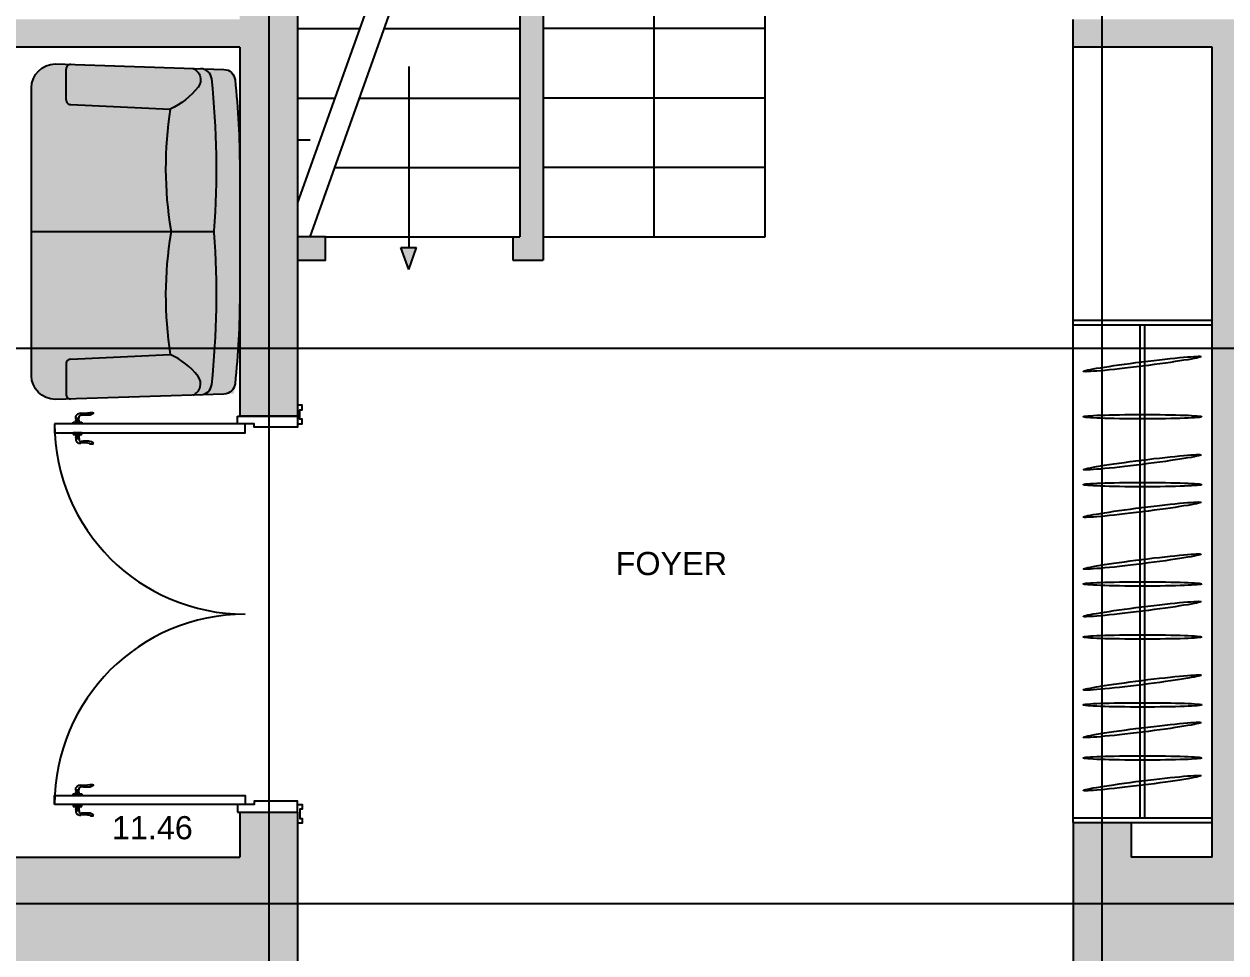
# Model space of a CAD drawing. Header units: millimetres. Extents: x 11159 to 50121, y 18346 to 37577.
# Drawn here: x 15978 to 21170, y 23942 to 27956 of the extents above; entities that cross this region are included whole.
import ezdxf

# ---------------------------------------------------------------- set-up
doc = ezdxf.new("R2010")
doc.units = ezdxf.units.MM
for name, color, linetype in [('area', 1, 'Continuous'), ('axis', 40, 'Continuous'), ('dim', 7, 'Continuous'), ('doors', 4, 'Continuous'), ('dwgmodels.com', 19, 'Continuous'), ('furnhatch', 254, 'Continuous'), ('furniture', 34, 'Continuous'), ('HATCH', 8, 'Continuous'), ('stairs', 19, 'Continuous'), ('wall', 5, 'Continuous')]:
    doc.layers.add(name, color=color, linetype=linetype)
doc.styles.add('KOTE', font='romrust.shx', dxfattribs={"width": 0.8})
doc.styles.get("Standard").update_dxf_attribs({"font": 'arial.ttf'})
doc.dimstyles.new('ayala 50', dxfattribs={"dimscale": 50, "dimtxt": 2.5, "dimasz": 1, "dimexe": 1, "dimexo": 2, "dimgap": 1, "dimtad": 1, "dimdec": 0, "dimzin": 9, "dimdsep": 46, "dimtxsty": 'KOTE', "dimblk": 'ARCHTICK', "dimcen": 0, "dimdle": 1, "dimclrd": 4, "dimclre": 4, "dimclrt": 3, "dimadec": 0, "dimazin": 0, "dimtfac": 0.666667, "dimtdec": 0, "dimtix": 1, "dimtmove": 2, "dimatfit": 0, "dimfxl": 1, "dimtvp": 1, "dimtolj": 1, "dimarcsym": 0})

# ---------------------------------------------------------------- blocks, each defined once
blk = doc.blocks.new('_ArchTick')
at = {"color": 0, "linetype": 'ByBlock', "const_width": 0.15}
blk.add_lwpolyline([(-0.5, -0.5), (0.5, 0.5)], dxfattribs=at)
blk = doc.blocks.new('*D59')
at = {"layer": 'Defpoints', "color": 0, "transparency": 16777216}
for p in [(28435.1, 26556.4), (13435.1, 23556.4), (28435.1, 19246.4)]:
    blk.add_point(p, dxfattribs=at)
at = {"layer": 'dim', "color": 4, "lineweight": -2, "transparency": 16777216}
for p, q in [((28435.1, 26456.4), (28435.1, 19146.4)), ((13435.1, 23456.4), (13435.1, 19146.4)), ((13335.1, 19246.4), (28535.1, 19246.4))]:
    blk.add_line(p, q, dxfattribs=at)
at = {"layer": 'dim', "color": 4, "lineweight": -2, "transparency": 16777216, "xscale": 100, "yscale": 100, "zscale": 100, "rotation": 180}
blk.add_blockref('_ArchTick', (13435.1, 19246.4), dxfattribs=at)
at = {"layer": 'dim', "color": 4, "lineweight": -2, "transparency": 16777216, "xscale": 100, "yscale": 100, "zscale": 100}
blk.add_blockref('_ArchTick', (28435.1, 19246.4), dxfattribs=at)
at = {"layer": 'dim', "color": 3, "transparency": 16777216, "insert": (20935.1, 19366.4), "char_height": 200, "attachment_point": 5, "style": 'KOTE'}
blk.add_mtext('\\A1;15000', dxfattribs=at)
blk = doc.blocks.new('door-handle')
at = {"color": 0}
for p, q in [((-32, 10), (-32, -10)), ((-30, 9), (-32, 9)), ((-30, 9), (-30, -9)), ((-19, 9), (-21, 9)), ((-21, 9), (-21, -9)), ((-19, 10), (-19, -10)), ((-9, 10), (-19, 10)), ((0, 25), (-9, 25)), ((-9, 25), (-9, -25)), ((0, -25), (0, 25)), ((-32, -10), (-40.3, -10)), ((-30, -9), (-32, -9)), ((-19, -9), (-21, -9)), ((-9, -10), (-19, -10)), ((-9, -25), (0, -25)), ((-61.7, -93.1), (-60.8, -94))]:
    blk.add_line(p, q, dxfattribs=at)
for centre, radius, start, end in [((-34.5, -14.9), 25, 84.35495, 191.57472), ((-25.5, 16.2), 8.47, 237.89021, 302.10979), ((-91.1, -62.2), 42.6, 313.56134, 358.16916), ((-90.2, -63.1), 42.6, 313.56134, 358.16916), ((-242.8, -39.2), 184.8, 350.53954, 5.99139), ((-39.7, -19.5), 9.55, 85.97688, 192.32568), ((-595.6, -61.6), 548.1, 359.69304, 4.18611), ((-25.5, -16.2), 8.47, 57.89021, 122.10979), ((-38.9, -82.4), 25.1, 149.32935, 204.97263)]:
    blk.add_arc(centre, radius, start, end, dxfattribs=at)
blk = doc.blocks.new('love seat (pl)')
at = {"layer": 'furnhatch'}
blk.add_hatch(color=256, dxfattribs=at).paths.add_polyline_path([(701.2, -68.4), (724.6, -786, -0.44561), (617.9, -900), (-617.9, -900, -0.44561), (-724.6, -786), (-701.2, -68.4, -0.375487), (-656.5, -20.1, -0.026367), (-275, 0), (275, 0, -0.029374), (699.8, -25), (701.2, -68, -0.002014)])
at = {"color": 0, "linetype": 'ByBlock'}
for p, q in [((0, -110.6), (0, -900)), ((-550, -730), (-530, -300)), ((550, -730), (530, -300)), ((-570, -750), (-702.8, -750)), ((570, -750), (702.8, -750))]:
    blk.add_line(p, q, dxfattribs=at)
blk.add_lwpolyline([(622.1, -900), (-622.1, -900, -0.402311), (-725, -797.1), (-701.2, -68.4, -0.375487), (-656.5, -20.1, -0.026367), (-275, 0), (275, 0, -0.026367), (656.5, -20.1, -0.375487), (701.2, -68.4), (725, -797.1, -0.402311)], format="xyb", close=True, dxfattribs=at)
for points in [[(704.5, -169.2, 0.373199), (660, -121.1, 0.046644), (3.8, -110.4, -0.038519), (-3.8, -110.4, 0.046644), (-660, -121.1, 0.373199), (-704.5, -169.2)], [(-705.6, -201.3, -0.493591), (-625, -180, -0.122035), (-530, -300, 0.643813)], [(705.6, -201.3, 0.493591), (625, -180, 0.122035), (530, -300, -0.643813)], [(-530, -300, 0.080277), (-8.2, -298.1, -0.082122), (8.2, -298.1, 0.080277), (530, -300)]]:
    blk.add_lwpolyline(points, format="xyb", dxfattribs=at)
for centre, start, end in [((-702.8, -730), 178.1326, 270), ((-570, -730), 270, 0), ((570, -730), 180, 270), ((702.8, -730), 270, 1.8674)]:
    blk.add_arc(centre, 20, start, end, dxfattribs=at)
at = {"layer": 'dwgmodels.com'}
blk.add_lwpolyline([(-275, 0), (275, 0, -0.026367), (656.5, -20.1, -0.375487), (701.2, -68.4), (725, -797.1, -0.402311), (622.1, -900), (-622.1, -900, -0.402311), (-725, -797.1), (-701.2, -68.4, -0.375487), (-656.5, -20.1, -0.026367), (-275, 0, 0)], format="xyb", dxfattribs=at)

msp = doc.modelspace()

# ---------------------------------------------------------------- hatches: boundary and pattern name
msp.add_hatch(color=256).paths.add_polyline_path([(17673.8, 26990.8), (17606.4, 26990.8), (17640.1, 26895.3)])
at = {"layer": 'HATCH', "true_color": 0x2b2b2b}
h = msp.add_hatch(color=250, dxfattribs=at)
h.dxf.hatch_style = 1
h.paths.add_polyline_path([(28745.1, 35266.4), (23290.1, 35266.4), (23290.1, 34756.4), (24035.1, 34756.4), (24035.1, 33047.5), (23905.1, 33047.5), (23905.1, 32525.3), (24035.1, 32525.3), (24035.1, 30816.4), (20510.1, 30816.4), (20510.1, 29176.4), (20835.1, 29176.4), (20835.1, 29296.4), (20760.1, 29296.4), (20760.1, 30696.4), (21640.1, 30696.4), (21640.1, 29296.4), (21545.1, 29296.4), (21545.1, 29176.4), (21855.1, 29176.4), (21855.1, 29296.4), (21760.1, 29296.4), (21760.1, 30696.4), (23235.1, 30696.4), (23235.1, 30296.4), (24035.1, 30296.4), (24035.1, 29296.4), (22565.1, 29296.4), (22565.1, 29176.4), (23290.1, 29176.4), (23290.1, 28981.4), (23410.1, 28981.4), (23410.1, 29176.4), (24425.1, 29176.4), (24425.1, 28981.4), (24545.1, 28981.4), (24545.1, 34756.4), (28235.1, 34756.4), (28235.1, 26756.4), (27990.1, 26756.4), (27990.1, 26246.4), (28745.1, 26246.4)])
h.paths.add_polyline_path([(24035.1, 30416.4), (23355.1, 30416.4), (23355.1, 30696.4), (24035.1, 30696.4)], flags=16)
h.paths.add_polyline_path([(24790.1, 26756.4), (24545.1, 26756.4), (24545.1, 28171.4), (24425.1, 28171.4), (24425.1, 27976.4), (23410.1, 27976.4), (23410.1, 28171.4), (23290.1, 28171.4), (23290.1, 27976.4), (22565.1, 27976.4), (22565.1, 27856.4), (24035.1, 27856.4), (24035.1, 24356.4), (23500.1, 24356.4), (23500.1, 23846.4), (24545.1, 23846.4), (24545.1, 26246.4), (24790.1, 26246.4)])
h.paths.add_polyline_path([(21990.1, 24356.4), (21230.1, 24356.4), (21230.1, 27856.4), (21855.1, 27856.4), (21855.1, 27976.4), (20510.1, 27976.4), (20510.1, 27856.4), (21110.1, 27856.4), (21110.1, 24356.4), (20760.1, 24356.4), (20760.1, 24506.4), (20510.1, 24506.4), (20510.1, 23756.4), (20045.1, 23756.4), (20045.1, 23246.4), (20945.1, 23246.4), (20945.1, 23846.4), (21990.1, 23846.4)])
h.paths.add_polyline_path([(17625.1, 23756.4), (17160.1, 23756.4), (17160.1, 24551.3), (16910.1, 24551.3), (16910.1, 24356.4), (15680.1, 24356.4), (15680.1, 23846.4), (16725.1, 23846.4), (16725.1, 23246.4), (17625.1, 23246.4)])
h.paths.add_polyline_path([(14170.1, 24356.4), (13635.1, 24356.4), (13635.1, 27856.4), (16910.1, 27856.4), (16910.1, 26261.3), (17160.1, 26261.3), (17160.1, 30816.4), (17160.1, 31066.4), (16910.1, 31066.4), (16910.1, 30816.4), (16090.1, 30816.4), (16090.1, 30696.4), (16910.1, 30696.4), (16910.1, 27976.4), (13635.1, 27976.4), (13635.1, 28801.4), (13125.1, 28801.4), (13125.1, 23846.4), (14170.1, 23846.4)])
h.paths.add_polyline_path([(13635.1, 34756.4), (14380.1, 34756.4), (14380.1, 35266.4), (13125.1, 35266.4), (13125.1, 30311.4), (13635.1, 30311.4), (13635.1, 30696.4), (14380.1, 30696.4), (14380.1, 30816.4), (13635.1, 30816.4)])
h.paths.add_polyline_path([(17980.1, 35266.4), (16090.1, 35266.4), (16090.1, 34756.4), (16910.1, 34756.4), (16910.1, 34506.4), (17160.1, 34506.4), (17160.1, 34756.4), (17980.1, 34756.4)])
h.paths.add_polyline_path([(21580.1, 35266.4), (19690.1, 35266.4), (19690.1, 34756.4), (21580.1, 34756.4)])
h.paths.add_polyline_path([(20533, 36456.4), (20133, 36456.4), (20133, 36056.4), (20533, 36056.4)])
h.paths.add_polyline_path([(17537.2, 36456.4), (17137.2, 36456.4), (17137.2, 36056.4), (17537.2, 36056.4)])
h.paths.add_polyline_path([(20945.1, 21356.4), (20435.1, 21356.4), (20435.1, 20846.4), (20945.1, 20846.4)])
h.paths.add_polyline_path([(17235.1, 21356.4), (16725.1, 21356.4), (16725.1, 20846.4), (17235.1, 20846.4)])
h.paths.add_polyline_path([(19180.1, 30816.4), (17160.1, 30816.4), (17160.1, 30696.4), (19180.1, 30696.4)])
h = msp.add_hatch(color=250, dxfattribs=at)
h.dxf.hatch_style = 1
h.paths.add_polyline_path([(17280.1, 27036.4), (17160.1, 27036.4), (17160.1, 26936.4), (17280.1, 26936.4)])
h.paths.add_polyline_path([(18220.1, 29736.4), (18120.1, 29736.4), (18120.1, 27036.4), (18090.1, 27036.4), (18090.1, 26936.4), (18220.1, 26936.4)])

# ---------------------------------------------------------------- linework, layer by layer
for p, q in [((18700.1, 27036.4), (18700.1, 30207.9)), ((17607.6, 28444.2), (17160.1, 27185.6)), ((17701.8, 28410.7), (17213.2, 27036.4)), ((17640.1, 27772.6), (17640.1, 26990.8)), ((17640.1, 26895.3), (17606.4, 26990.8)), ((17606.4, 26990.8), (17673.8, 26990.8)), ((17640.1, 26895.3), (17673.8, 26990.8))]:
    msp.add_line(p, q)
at = {"layer": 'axis'}
for p, q in [((17035.1, 35956.4), (17035.1, 18746.4)), ((20635.1, 18746.4), (20635.1, 35956.4)), ((11559, 26556.4), (29161.1, 26556.4)), ((11559, 24156.4), (24892.6, 24156.4))]:
    msp.add_line(p, q, dxfattribs=at)
at = {"layer": 'doors'}
for centre, start, end in [((16933.1, 26229.3), 180, 270), ((16933.1, 24583.3), 90, 180)]:
    msp.add_arc(centre, 823, start, end, dxfattribs=at)
at = {"layer": 'furniture', "color": 34, "linetype": 'ByBlock'}
for p, q in [((20510.1, 24506.4), (20510.1, 27856.4)), ((20510.1, 26676.4), (21110.1, 26676.4)), ((20510.1, 26656.4), (21110.1, 26656.4)), ((20800.1, 24526.4), (20800.1, 26656.4)), ((20820.1, 24526.4), (20820.1, 26656.4)), ((20510.1, 24526.4), (21110.1, 24526.4)), ((20510.1, 24506.4), (21110.1, 24506.4))]:
    msp.add_line(p, q, dxfattribs=at)
for points in [[(17160.1, 26229.2), (17180.1, 26229.2), (17180.1, 26249.2), (17170.1, 26249.2), (17170.1, 26289.2), (17180.1, 26289.2), (17180.1, 26309.2), (17160.1, 26309.2)], [(16110.2, 26229.3), (16110.2, 26189.3), (16933.1, 26189.3), (16933.1, 26229.3), (16110.2, 26229.3)], [(16900.1, 26261.3), (17160.1, 26261.3), (17160.1, 26214.3), (16973.1, 26214.3), (16973.1, 26229.3), (16900.1, 26229.3), (16900.1, 26261.3)], [(16110.2, 24583.3), (16110.2, 24623.3), (16933.1, 24623.3), (16933.1, 24583.3), (16110.2, 24583.3)], [(16900.1, 24551.3), (17160.1, 24551.3), (17160.1, 24598.3), (16973.1, 24598.3), (16973.1, 24583.3), (16900.1, 24583.3), (16900.1, 24551.3)], [(17160.1, 24583.3), (17180.1, 24583.3), (17180.1, 24563.3), (17170.1, 24563.3), (17170.1, 24523.3), (17180.1, 24523.3), (17180.1, 24503.3), (17160.1, 24503.3)]]:
    msp.add_lwpolyline(points, dxfattribs=at)
for centre, major_axis in [((20808.3, 26487.4), (254.1, 31.9)), ((20809.5, 26259.6), (256.1, 0)), ((20808.3, 26062.8), (254.1, 31.9)), ((20809.5, 25966.3), (256.1, 0)), ((20808.3, 25857.9), (254.1, 31.9)), ((20808.3, 25633.6), (254.1, 31.9)), ((20809.5, 25537.1), (256.1, 0)), ((20808.3, 25428.7), (254.1, 31.9)), ((20809.5, 25307.8), (256.1, 0)), ((20808.3, 25111), (254.1, 31.9)), ((20809.5, 25014.5), (256.1, 0)), ((20808.3, 24906.1), (254.1, 31.9)), ((20809.5, 24785.1), (256.1, 0)), ((20808.3, 24676.7), (254.1, 31.9))]:
    msp.add_ellipse(centre, major_axis=major_axis, ratio=0.03669, dxfattribs=at)
at = {"layer": 'stairs', "color": 0}
for p, q in [((19180.1, 27036.4), (19180.1, 30696.4)), ((17160.1, 27936.4), (17427, 27936.4)), ((17533.2, 27936.4), (18120.1, 27936.4)), ((19180.1, 27936.4), (18220.1, 27936.4)), ((17160.1, 27636.4), (17320.4, 27636.4)), ((17426.5, 27636.4), (18120.1, 27636.4)), ((19180.1, 27636.4), (18220.1, 27636.4)), ((17160.1, 27456.4), (17213.7, 27456.4)), ((17319.8, 27336.4), (18120.1, 27336.4)), ((19180.1, 27336.4), (18220.1, 27336.4)), ((17280.1, 27036.4), (18120.1, 27036.4)), ((18220.1, 27036.4), (19180.1, 27036.4))]:
    msp.add_line(p, q, dxfattribs=at)
at = {"layer": 'wall', "color": 5}
for p, q in [((17160.1, 30816.4), (17160.1, 26261.3)), ((18120.1, 29736.4), (18120.1, 27036.4)), ((18220.1, 29736.4), (18220.1, 26936.4)), ((20510.1, 27856.4), (20510.1, 27976.4)), ((16910.1, 27856.4), (13635.1, 27856.4)), ((16910.1, 27856.4), (16910.1, 26261.3)), ((21110.1, 27856.4), (20510.1, 27856.4)), ((21110.1, 24356.4), (21110.1, 27856.4)), ((18090.1, 27036.4), (18090.1, 26936.4)), ((18090.1, 27036.4), (18120.1, 27036.4)), ((18090.1, 26936.4), (18220.1, 26936.4)), ((17160.1, 26261.3), (16910.1, 26261.3)), ((16910.1, 24551.3), (16910.1, 24356.4)), ((16910.1, 24551.3), (17160.1, 24551.3)), ((17160.1, 24551.3), (17160.1, 23756.4)), ((20510.1, 24506.4), (20510.1, 23756.4)), ((20510.1, 24506.4), (20760.1, 24506.4)), ((20760.1, 24506.4), (20760.1, 24356.4)), ((15680.1, 24356.4), (16910.1, 24356.4)), ((21110.1, 24356.4), (20760.1, 24356.4))]:
    msp.add_line(p, q, dxfattribs=at)
msp.add_lwpolyline([(17280.1, 27036.4), (17160.1, 27036.4), (17160.1, 26936.4), (17280.1, 26936.4)], close=True, dxfattribs=at)

# ---------------------------------------------------------------- block references
at = {"layer": 'furniture', "color": 34, "rotation": 270}
msp.add_blockref('love seat (pl)', (16910.1, 27058.9), dxfattribs=at)
at = {"layer": 'furniture', "color": 34, "linetype": 'ByBlock', "zscale": 0.07530120532436947}
for p, xscale, yscale, rotation in [((16209, 26229.9), -0.7530120532028377, 0.7530120532028377, 89.99999996899736), ((16209, 26189.9), 0.753012053319253, 0.753012053319253, 90.00000003100263), ((16209, 24622.8), -0.753012053319253, 0.753012053319253, 89.99999996899736), ((16209, 24582.8), 0.7530120532028377, 0.7530120532028377, 90.00000003100263)]:
    msp.add_blockref('door-handle', p, dxfattribs=dict(at, xscale=xscale, yscale=yscale, rotation=rotation))

# ---------------------------------------------------------------- texts
at = {"color": 3, "linetype": 'Continuous', "insert": (18533.8, 25675.3), "char_height": 100, "attachment_point": 1}
msp.add_mtext('FOYER', dxfattribs=at)
at = {"layer": 'area', "color": 250, "linetype": 'Continuous', "insert": (16357.7, 24533.8), "char_height": 100, "attachment_point": 1}
msp.add_mtext('11.46', dxfattribs=at)

# ---------------------------------------------------------------- dimensions: what is measured, and where the dimension line sits
at = {"layer": 'dim'}
dim = msp.add_linear_dim(base=(28435.1, 19246.4), p1=(13435.1, 23556.4), p2=(28435.1, 26556.4), dimstyle='ayala 50', override={"dimscale": 1, "dimtxt": 200, "dimasz": 100, "dimexe": 100, "dimexo": 100, "dimgap": 20, "dimdle": 100}, dxfattribs=at)
dim.commit()
dim.dimension.update_dxf_attribs({"geometry": '*D59', "text_midpoint": (20935.1, 19366.4)})

doc.saveas('drawing.dxf')
